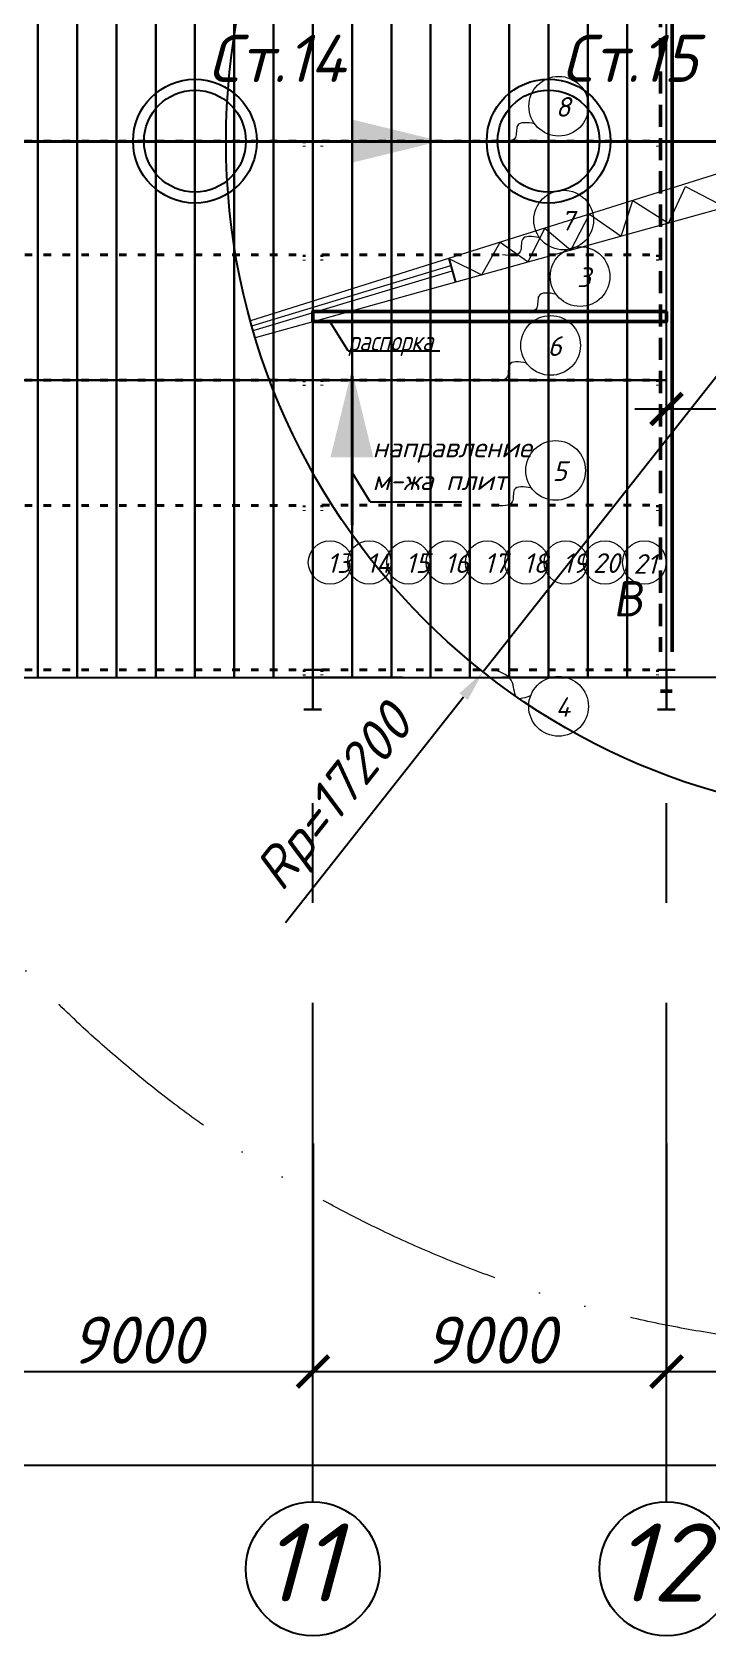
# Model space of a CAD drawing. Header units: millimetres. Extents: x -345369 to 252202, y 74562 to 424723.
# Drawn here: x -32579 to -28278, y 310160 to 320361 of the extents above; entities that cross this region are included whole.
import ezdxf

# ---------------------------------------------------------------- set-up
doc = ezdxf.new("R2010")
doc.units = ezdxf.units.MM
for name, pattern in [('_U_0428_U_0442_U_0440_U_01', [211.666721, 141.111135, -70.555586]), ('ACAD_ISO03W100', [30, 12, -18]), ('ACAD_ISO12W100', [21, 12, -3, 0, -3, 0, -3]), ('CENTER', [50.8, 31.75, -6.35, 6.35, -6.35]), ('DASHDOT', [1, 0.5, -0.25, 0, -0.25])]:
    doc.linetypes.add(name, pattern=pattern)
for name, color, linetype, lineweight in [('S Asys', 1, 'DASHDOT', 13), ('оси', 10, 'Continuous', 20), ('Размер', 7, 'Continuous', 15), ('тонкая0.09', 7, 'Continuous', 9)]:
    doc.layers.add(name, color=color, linetype=linetype, lineweight=lineweight)
doc.styles.get("Standard").update_dxf_attribs({"font": 'isocpeur.TTF', "oblique": 15})
doc.styles.add('вано размеры', font='isocpeui.ttf', dxfattribs={"height": 250})
doc.styles.add('стиль дубко', font='isocpeur.TTF')
doc.styles.add('Т-250-наклон', font='isocpeur.TTF', dxfattribs={"width": 0.8, "oblique": 15})
doc.dimstyles.new('ARCH2', dxfattribs={"dimtxt": 300, "dimasz": 200, "dimexe": 0, "dimexo": 0, "dimgap": 50, "dimtad": 1, "dimdec": 0, "dimlfac": 4, "dimzin": 13, "dimdsep": 46, "dimtxsty": 'Standard', "dimblk": 'ARCHTICK', "dimcen": 250, "dimdle": 1, "dimse1": 1, "dimclrt": 256, "dimadec": 0, "dimazin": 0, "dimtfac": 1, "dimtdec": 0, "dimtmove": 1, "dimatfit": 3, "dimldrblk": 'ARCHTICK', "dimfxl": 1, "dimtfill": 1, "dimtzin": 13, "dimarcsym": 0})
doc.dimstyles.new('ss400', dxfattribs={"dimtxt": 250, "dimasz": 200, "dimexe": 200, "dimexo": 200, "dimgap": 62.5, "dimtad": 1, "dimdec": 0, "dimlfac": 4, "dimrnd": 10, "dimdsep": 46, "dimtxsty": 'Standard', "dimblk": 'ARCHTICK', "dimcen": 250, "dimdle": 200, "dimadec": 0, "dimazin": 0, "dimtfac": 1, "dimtdec": 0, "dimtmove": 1, "dimatfit": 3, "dimfxl": 1, "dimarcsym": 0})

# ---------------------------------------------------------------- blocks, each defined once
blk = doc.blocks.new('Kolona')
at = {"linetype": 'Continuous', "lineweight": 30, "ltscale": 2}
for p, q in [((-150, 335), (150, 335)), ((0, 335), (0, -335)), ((-150, -335), (150, -335))]:
    blk.add_line(p, q, dxfattribs=at)
blk = doc.blocks.new('_ArchTick')
at = {"color": 0, "linetype": 'ByBlock', "const_width": 0.15}
blk.add_lwpolyline([(-0.5, -0.5), (0.5, 0.5)], dxfattribs=at)
blk = doc.blocks.new('*D505')
at = {"color": 0, "lineweight": -2, "transparency": 16777216}
for p, q in [((-30791, 313293), (-30791, 311842)), ((-33042, 311842), (-30790, 311842))]:
    blk.add_line(p, q, dxfattribs=at)
at = {"layer": 'Defpoints', "color": 0, "transparency": 16777216}
for p in [(-30791, 313293), (-33041, 313143), (-30791, 311842)]:
    blk.add_point(p, dxfattribs=at)
at = {"color": 0, "lineweight": -2, "transparency": 16777216, "xscale": 200, "yscale": 200, "zscale": 200, "rotation": 180}
blk.add_blockref('_ArchTick', (-33041, 311842), dxfattribs=at)
at = {"color": 0, "lineweight": -2, "transparency": 16777216, "xscale": 200, "yscale": 200, "zscale": 200}
blk.add_blockref('_ArchTick', (-30791, 311842), dxfattribs=at)
at = {"lineweight": 25, "transparency": 16777216, "insert": (-31916, 312042), "char_height": 300, "attachment_point": 5, "bg_fill": 3, "box_fill_scale": 1.1, "bg_fill_color": 256, "bg_fill_true_color": 13158600, "bg_fill_transparency": 0}
blk.add_mtext('9000', dxfattribs=at)
blk = doc.blocks.new('*D506')
at = {"color": 0, "lineweight": -2, "transparency": 16777216}
for p, q in [((-28541, 313293), (-28541, 311842)), ((-30792, 311842), (-28540, 311842))]:
    blk.add_line(p, q, dxfattribs=at)
at = {"layer": 'Defpoints', "color": 0, "transparency": 16777216}
for p in [(-30791, 313293), (-28541, 313293), (-28541, 311842)]:
    blk.add_point(p, dxfattribs=at)
at = {"color": 0, "lineweight": -2, "transparency": 16777216, "xscale": 200, "yscale": 200, "zscale": 200, "rotation": 180}
blk.add_blockref('_ArchTick', (-30791, 311842), dxfattribs=at)
at = {"color": 0, "lineweight": -2, "transparency": 16777216, "xscale": 200, "yscale": 200, "zscale": 200}
blk.add_blockref('_ArchTick', (-28541, 311842), dxfattribs=at)
at = {"lineweight": 25, "transparency": 16777216, "insert": (-29666, 312042), "char_height": 300, "attachment_point": 5, "bg_fill": 3, "box_fill_scale": 1.1, "bg_fill_color": 256, "bg_fill_true_color": 13158600, "bg_fill_transparency": 0}
blk.add_mtext('9000', dxfattribs=at)
blk = doc.blocks.new('*D507')
at = {"color": 0, "lineweight": -2, "transparency": 16777216}
for p, q in [((-26291, 313293), (-26291, 311842)), ((-28542, 311842), (-26290, 311842))]:
    blk.add_line(p, q, dxfattribs=at)
at = {"layer": 'Defpoints', "color": 0, "transparency": 16777216}
for p in [(-28541, 313293), (-26291, 313293), (-26291, 311842)]:
    blk.add_point(p, dxfattribs=at)
at = {"color": 0, "lineweight": -2, "transparency": 16777216, "xscale": 200, "yscale": 200, "zscale": 200, "rotation": 180}
blk.add_blockref('_ArchTick', (-28541, 311842), dxfattribs=at)
at = {"color": 0, "lineweight": -2, "transparency": 16777216, "xscale": 200, "yscale": 200, "zscale": 200}
blk.add_blockref('_ArchTick', (-26291, 311842), dxfattribs=at)
at = {"lineweight": 25, "transparency": 16777216, "insert": (-27416, 312042), "char_height": 300, "attachment_point": 5, "bg_fill": 3, "box_fill_scale": 1.1, "bg_fill_color": 256, "bg_fill_true_color": 13158600, "bg_fill_transparency": 0}
blk.add_mtext('9000', dxfattribs=at)
blk = doc.blocks.new('*D509')
at = {"color": 0, "lineweight": -2, "transparency": 16777216}
for p, q in [((-24041, 311346), (-24041, 311247)), ((-53299, 311247), (-24040, 311247))]:
    blk.add_line(p, q, dxfattribs=at)
at = {"layer": 'Defpoints', "color": 0, "transparency": 16777216}
for p in [(-53298, 311841), (-24041, 311346), (-24041, 311247)]:
    blk.add_point(p, dxfattribs=at)
at = {"color": 0, "lineweight": -2, "transparency": 16777216, "xscale": 200, "yscale": 200, "zscale": 200, "rotation": 180}
blk.add_blockref('_ArchTick', (-53298, 311247), dxfattribs=at)
at = {"color": 0, "lineweight": -2, "transparency": 16777216, "xscale": 200, "yscale": 200, "zscale": 200}
blk.add_blockref('_ArchTick', (-24041, 311247), dxfattribs=at)
at = {"lineweight": 25, "transparency": 16777216, "insert": (-38669, 311447), "char_height": 300, "attachment_point": 5, "bg_fill": 3, "box_fill_scale": 1.1, "bg_fill_color": 256, "bg_fill_true_color": 13158600, "bg_fill_transparency": 0}
blk.add_mtext('11700', dxfattribs=at)
blk = doc.blocks.new('прогон')
at = {"linetype": 'ACAD_ISO03W100', "lineweight": 40, "ltscale": 4}
blk.add_line((1277472, -5275), (1279609, -5275), dxfattribs=at)
at = {"linetype": 'ACAD_ISO03W100', "lineweight": 40}
for p, q in [((1277472, -5275), (1277472, -5310)), ((1279609, -5275), (1279609, -5310))]:
    blk.add_line(p, q, dxfattribs=at)
blk = doc.blocks.new('*D524')
at = {"color": 0, "lineweight": -2, "transparency": 16777216}
for p, q in [((-27043, 319666), (-29709, 316291)), ((-30967, 314697), (-29833, 316134))]:
    blk.add_line(p, q, dxfattribs=at)
at = {"color": 0, "transparency": 16777216}
blk.add_solid([(-29859, 316155), (-29806, 316113), (-29709, 316291)], dxfattribs=at)
at = {"layer": 'Defpoints', "color": 0, "transparency": 16777216}
for p in [(-27043, 319666, -17), (-29709, 316291, -17)]:
    blk.add_point(p, dxfattribs=at)
at = {"color": 0, "lineweight": 25, "transparency": 16777216, "insert": (-30638, 315476), "char_height": 250, "attachment_point": 5, "rotation": 51.7004}
blk.add_mtext('Rр=17200', dxfattribs=at)
blk = doc.blocks.new('*D526')
at = {"color": 0, "lineweight": -2, "transparency": 16777216}
for p, q in [((-27043, 319073), (-27043, 317764)), ((-28542, 316135), (-28542, 318164)), ((-28742, 317964), (-26843, 317964))]:
    blk.add_line(p, q, dxfattribs=at)
at = {"layer": 'Defpoints', "color": 0, "transparency": 16777216}
for p in [(-27043, 319273), (-27043, 317964), (-28542, 315935)]:
    blk.add_point(p, dxfattribs=at)
at = {"color": 0, "lineweight": -2, "transparency": 16777216, "xscale": 200, "yscale": 200, "zscale": 200, "rotation": 180}
blk.add_blockref('_ArchTick', (-28542, 317964), dxfattribs=at)
at = {"color": 0, "lineweight": -2, "transparency": 16777216, "xscale": 200, "yscale": 200, "zscale": 200}
blk.add_blockref('_ArchTick', (-27043, 317964), dxfattribs=at)
at = {"color": 0, "lineweight": 25, "transparency": 16777216, "insert": (-27653, 318152), "char_height": 250, "attachment_point": 5}
blk.add_mtext('6000', dxfattribs=at)

msp = doc.modelspace()

# ---------------------------------------------------------------- hatches: boundary and pattern name
at = {"lineweight": 25}
for points in [[(-29980.654982, 319667.521747), (-30536.930392, 319803.549126), (-30536.930392, 319531.494367)], [(-30543.618898, 318212.97176), (-30679.646278, 317656.69635), (-30407.591518, 317656.69635)]]:
    msp.add_hatch(color=7, dxfattribs=at).paths.add_polyline_path(points)

# ---------------------------------------------------------------- linework, layer by layer
for p, q in [((-30792.386698, 316257.103475), (-30792.386698, 329049.215091)), ((-28542.386698, 316566.270178), (-28542.386698, 328945.924894)), ((-29927.080697, 318921.504983), (-29885.012569, 318770.049897)), ((-32542.126673, 318146.695633), (-32792.126673, 318146.695633)), ((-32542.126673, 316256.949811), (-32542.126673, 318146.695633)), ((-32292.126673, 318146.695633), (-32542.126673, 318146.695633)), ((-32542.126673, 318146.695633), (-32542.126673, 316256.949811)), ((-32292.126673, 316256.971767), (-32292.126673, 318146.695633)), ((-32042.126673, 318146.695633), (-32292.126673, 318146.695633)), ((-32292.126673, 318146.695633), (-32292.126673, 316256.971767)), ((-32042.126673, 316256.993722), (-32042.126673, 318146.695633)), ((-31792.126673, 318146.695633), (-32042.126673, 318146.695633)), ((-32042.126673, 318146.695633), (-32042.126673, 316256.993722)), ((-31792.126673, 316257.015677), (-31792.126673, 318146.695633)), ((-31542.126673, 318146.695633), (-31792.126673, 318146.695633)), ((-31792.126673, 318146.695633), (-31792.126673, 316257.015677)), ((-31542.126673, 316257.037632), (-31542.126673, 318146.695633)), ((-31292.126673, 318146.695633), (-31542.126673, 318146.695633)), ((-31542.126673, 318146.695633), (-31542.126673, 316257.037632)), ((-31292.126673, 316257.059588), (-31292.126673, 318146.695633)), ((-31042.126673, 318146.695633), (-31292.126673, 318146.695633)), ((-31292.126673, 318146.695633), (-31292.126673, 316257.059588)), ((-31042.126673, 316257.081543), (-31042.126673, 318146.695633)), ((-30792.126673, 318146.695633), (-31042.126673, 318146.695633)), ((-31042.126673, 318146.695633), (-31042.126673, 316257.081543)), ((-30542.386698, 318146.174473), (-30792.386698, 318146.174473)), ((-30792.386698, 318146.174473), (-30792.386698, 316257.103475)), ((-30792.126673, 316257.103498), (-30792.126673, 318146.695633)), ((-30542.386698, 316257.125431), (-30542.386698, 318146.174473)), ((-30292.386698, 318146.174473), (-30542.386698, 318146.174473)), ((-30542.386698, 318146.174473), (-30542.386698, 316257.125431)), ((-30292.386698, 316257.147386), (-30292.386698, 318146.174473)), ((-30042.386698, 318146.174473), (-30292.386698, 318146.174473)), ((-30292.386698, 318146.174473), (-30292.386698, 316257.147386)), ((-30042.386698, 316257.169341), (-30042.386698, 318146.174473)), ((-29792.386698, 318146.174473), (-30042.386698, 318146.174473)), ((-30042.386698, 318146.174473), (-30042.386698, 316257.169341)), ((-29792.386698, 316257.191296), (-29792.386698, 318146.174473)), ((-29542.386698, 318146.174473), (-29792.386698, 318146.174473)), ((-29792.386698, 318146.174473), (-29792.386698, 316257.191296)), ((-29542.386698, 316257.213252), (-29542.386698, 318146.174473)), ((-29292.386698, 318146.174473), (-29542.386698, 318146.174473)), ((-29542.386698, 318146.174473), (-29542.386698, 316257.213252)), ((-29292.386698, 316257.235207), (-29292.386698, 318146.174473)), ((-29042.386698, 318146.174473), (-29292.386698, 318146.174473)), ((-29292.386698, 318146.174473), (-29292.386698, 316257.235207)), ((-29042.386698, 316257.257162), (-29042.386698, 318146.174473)), ((-28792.386698, 318146.174473), (-29042.386698, 318146.174473)), ((-29042.386698, 318146.174473), (-29042.386698, 316257.257162)), ((-28792.386698, 316257.279117), (-28792.386698, 318146.174473)), ((-28542.386698, 318146.174473), (-28792.386698, 318146.174473)), ((-28792.386698, 318146.174473), (-28792.386698, 316257.279117)), ((-28542.386698, 316553.674522), (-28542.386698, 318146.174473)), ((-44292.386698, 316255.917891), (-28542.386698, 316255.917891)), ((-30792.386698, 316112.42539), (-30792.386698, 316224.107532)), ((-28542.386698, 316112.42539), (-28542.386698, 316224.107532))]:
    msp.add_line(p, q, dxfattribs=at)
at = {"linetype": '_U_0428_U_0442_U_0440_U_01', "lineweight": 50}
msp.add_line((-28579.886698, 322650.417815), (-28579.886698, 316418.266461), dxfattribs=at)
at = {"lineweight": 50}
for p, q in [((-28504.886698, 322650.417815), (-28504.886698, 316418.266461)), ((-28504.886698, 316168.266461), (-28579.886698, 316168.266461))]:
    msp.add_line(p, q, dxfattribs=at)
at = {"linetype": 'Continuous', "lineweight": 13}
for p, q in [((-27252.31817, 319763.682115), (-31189.503032, 318524.018024)), ((-27200.606853, 319515.669792), (-31158.335508, 318416.372019)), ((-31180.82003, 318492.952686), (-29914.418199, 318875.917033)), ((-29927.080697, 318921.504983), (-29717.308564, 318816.631322)), ((-31172.2847, 318463.258295), (-29904.938931, 318841.789454))]:
    msp.add_line(p, q, dxfattribs=at)
at = {"lineweight": 40}
for p, q in [((-40541.442409, 319666.627237), (-22545.251883, 319664.902857)), ((-30542.418422, 317227.772516), (-30542.32768, 318174.778491))]:
    msp.add_line(p, q, dxfattribs=at)
at = {"linetype": 'Continuous', "lineweight": 9}
for p, q in [((-28529.508812, 319146.554299), (-28421.356514, 319378.738514)), ((-28421.356514, 319378.738514), (-28168.937629, 319246.706465)), ((-28829.9084, 319063.115381), (-28756.548839, 319290.059257)), ((-28756.548839, 319290.059257), (-28529.508812, 319146.554299)), ((-29149.574794, 318974.324919), (-29031.658472, 319203.438094)), ((-29031.658472, 319203.438094), (-28829.9084, 319063.115381)), ((-29421.595931, 318898.768393), (-29315.668299, 319114.014611)), ((-29315.668299, 319114.014611), (-29149.574794, 318974.324919)), ((-29717.308564, 318816.631322), (-29599.678581, 319024.590985)), ((-29599.678581, 319024.590985), (-29421.595931, 318898.768393))]:
    msp.add_line(p, q, dxfattribs=at)
at = {"lineweight": 25}
for points in [[(-32542.126673, 319666.960146), (-32542.126673, 321158.949561), (-32792.126673, 321158.949561), (-32792.126673, 319666.960146)], [(-32292.126673, 319666.960146), (-32292.126673, 321158.949561), (-32542.126673, 321158.949561), (-32542.126673, 319666.960146)], [(-32042.126673, 319666.960146), (-32042.126673, 321158.949561), (-32292.126673, 321158.949561), (-32292.126673, 319666.960146)], [(-31792.126673, 319666.960146), (-31792.126673, 321158.949561), (-32042.126673, 321158.949561), (-32042.126673, 319666.960146)], [(-31542.126673, 319666.960146), (-31542.126673, 321158.949561), (-31792.126673, 321158.949561), (-31792.126673, 319666.960146)], [(-31292.126673, 319666.960146), (-31292.126673, 321158.949561), (-31542.126673, 321158.949561), (-31542.126673, 319666.960146)], [(-31042.126673, 319666.960146), (-31042.126673, 321158.949561), (-31292.126673, 321158.949561), (-31292.126673, 319666.960146)], [(-30792.126673, 319666.960146), (-30792.126673, 321158.949561), (-31042.126673, 321158.949561), (-31042.126673, 319666.960146)], [(-30542.386698, 319666.438986), (-30542.386698, 321158.4284), (-30792.386698, 321158.4284), (-30792.386698, 319666.438986)], [(-30292.386698, 319666.438986), (-30292.386698, 321158.4284), (-30542.386698, 321158.4284), (-30542.386698, 319666.438986)], [(-30042.386698, 319666.438986), (-30042.386698, 321158.4284), (-30292.386698, 321158.4284), (-30292.386698, 319666.438986)], [(-29792.386698, 319666.438986), (-29792.386698, 321158.4284), (-30042.386698, 321158.4284), (-30042.386698, 319666.438986)], [(-29542.386698, 319666.438986), (-29542.386698, 321158.4284), (-29792.386698, 321158.4284), (-29792.386698, 319666.438986)], [(-29292.386698, 319666.438986), (-29292.386698, 321158.4284), (-29542.386698, 321158.4284), (-29542.386698, 319666.438986)], [(-29042.386698, 319666.438986), (-29042.386698, 321158.4284), (-29292.386698, 321158.4284), (-29292.386698, 319666.438986)], [(-28792.386698, 319666.438986), (-28792.386698, 321158.4284), (-29042.386698, 321158.4284), (-29042.386698, 319666.438986)], [(-28542.386698, 319666.438986), (-28542.386698, 321158.4284), (-28792.386698, 321158.4284), (-28792.386698, 319666.438986)], [(-32542.126673, 318146.695633), (-32542.126673, 319666.960146), (-32792.126673, 319666.960146), (-32792.126673, 318146.695633)], [(-32292.126673, 318146.695633), (-32292.126673, 319666.960146), (-32542.126673, 319666.960146), (-32542.126673, 318146.695633)], [(-32042.126673, 318146.695633), (-32042.126673, 319666.960146), (-32292.126673, 319666.960146), (-32292.126673, 318146.695633)], [(-31792.126673, 318146.695633), (-31792.126673, 319666.960146), (-32042.126673, 319666.960146), (-32042.126673, 318146.695633)], [(-31542.126673, 318146.695633), (-31542.126673, 319666.960146), (-31792.126673, 319666.960146), (-31792.126673, 318146.695633)], [(-31292.126673, 318146.695633), (-31292.126673, 319666.960146), (-31542.126673, 319666.960146), (-31542.126673, 318146.695633)], [(-31042.126673, 318146.695633), (-31042.126673, 319666.960146), (-31292.126673, 319666.960146), (-31292.126673, 318146.695633)], [(-30792.126673, 318146.695633), (-30792.126673, 319666.960146), (-31042.126673, 319666.960146), (-31042.126673, 318146.695633)], [(-30542.386698, 318146.174473), (-30542.386698, 319666.438986), (-30792.386698, 319666.438986), (-30792.386698, 318146.174473)], [(-30292.386698, 318146.174473), (-30292.386698, 319666.438986), (-30542.386698, 319666.438986), (-30542.386698, 318146.174473)], [(-30042.386698, 318146.174473), (-30042.386698, 319666.438986), (-30292.386698, 319666.438986), (-30292.386698, 318146.174473)], [(-29792.386698, 318146.174473), (-29792.386698, 319666.438986), (-30042.386698, 319666.438986), (-30042.386698, 318146.174473)], [(-29542.386698, 318146.174473), (-29542.386698, 319666.438986), (-29792.386698, 319666.438986), (-29792.386698, 318146.174473)], [(-29292.386698, 318146.174473), (-29292.386698, 319666.438986), (-29542.386698, 319666.438986), (-29542.386698, 318146.174473)], [(-29042.386698, 318146.174473), (-29042.386698, 319666.438986), (-29292.386698, 319666.438986), (-29292.386698, 318146.174473)], [(-28792.386698, 318146.174473), (-28792.386698, 319666.438986), (-29042.386698, 319666.438986), (-29042.386698, 318146.174473)], [(-28542.386698, 318146.174473), (-28542.386698, 319666.438986), (-28792.386698, 319666.438986), (-28792.386698, 318146.174473)]]:
    msp.add_lwpolyline(points, close=True, dxfattribs=at)
msp.add_circle((-27042.83284, 319666.298248, -16.739657), 4301.125177, dxfattribs=at)
at = {"color": 7}
for centre, radius in [((-31542.126673, 319667.065866), 393.842894), ((-31542.126673, 319667.065866), 324.153596), ((-29291.772875, 319667.464722), 393.842894), ((-29291.772875, 319667.464722), 324.153596)]:
    msp.add_circle(centre, radius, dxfattribs=at)
at = {"color": 0, "linetype": 'ByBlock', "lineweight": 25}
for centre in [(-30791.612864, 310586.363091), (-28541.442409, 310586.362976)]:
    msp.add_circle(centre, 426, dxfattribs=at)
at = {"layer": 'S Asys', "color": 0, "linetype": 'CENTER', "lineweight": 25, "ltscale": 100, "extrusion": (1, 3.44505e-16, 1.83691e-16)}
for p, q in [((-30791.249692, 311012.362936), (-30792.386698, 329049.215091)), ((-28542.037479, 311012.36256), (-28542.386698, 329049.215091))]:
    msp.add_line(p, q, dxfattribs=at)
at = {"layer": 'S Asys', "color": 0, "linetype": 'CENTER', "lineweight": 25, "ltscale": 100}
msp.add_line((-54984.049983, 316254.978939), (-24042.386698, 316257.696267), dxfattribs=at)
at = {"layer": 'Размер', "ltscale": 0.05}
for centre, radius in [((-29227.415283, 319889.289631), 190.01302), ((-29196.095653, 319165.274169), 190.01302), ((-29091.468946, 318805.725034), 190.01302), ((-29278.875511, 318367.999382), 190.01302), ((-29247.264442, 317572.774218), 190.01302), ((-30682.571876, 316987.851525), 138.220886), ((-30432.571876, 316987.851525), 138.220886), ((-30182.571876, 316987.851525), 138.220886), ((-29932.571876, 316987.851525), 138.220886), ((-29682.571876, 316987.851525), 138.220886), ((-29432.571876, 316987.851525), 138.220886), ((-29182.571876, 316987.851525), 138.220886), ((-28932.571876, 316987.851525), 138.220886), ((-28682.571876, 316987.851525), 138.220886), ((-29228.355483, 316072.535435), 190.01302)]:
    msp.add_circle(centre, radius, dxfattribs=at)
for points in [[(-29381.42734, 319778.000665), (-29490.011995, 319765.528538), (-29502.973758, 319689.668104), (-29615.926471, 319667.464722)], [(-29350.10771, 319053.985203), (-29458.692365, 319041.513076), (-29471.654128, 318965.652641), (-29584.606841, 318943.449259)], [(-29245.481003, 318694.436068), (-29354.065659, 318681.963941), (-29367.027421, 318606.103506), (-29479.980134, 318583.900125)], [(-29432.887568, 318256.710416), (-29541.472223, 318244.238289), (-29554.433986, 318168.377855), (-29667.386698, 318146.174473)], [(-29401.276498, 317461.485252), (-29509.861154, 317449.013125), (-29522.822917, 317373.15269), (-29635.775629, 317350.949308)], [(-29405.580566, 316141.064389), (-29492.004513, 316125.603459), (-29522.064027, 316222.624778), (-29639.990035, 316304.699333)]]:
    msp.add_spline(points, degree=3, dxfattribs=at)
at = {"layer": 'тонкая0.09', "lineweight": 25}
for p, q in [((-30567.575445, 318333.642041), (-30682.92671, 318520.013287)), ((-30567.575445, 318333.642041), (-29983.77183, 318333.642041)), ((-30427.035433, 317372.476296), (-30542.386698, 317558.847543)), ((-30427.035433, 317372.476296), (-29843.231818, 317372.476296))]:
    msp.add_line(p, q, dxfattribs=at)
at = {"layer": 'тонкая0.09', "lineweight": 50}
msp.add_lwpolyline([(-28542.385778, 318583.900125), (-28542.385778, 318520.013287), (-30791.589889, 318520.013287), (-30791.589889, 318583.900125)], close=True, dxfattribs=at)

# ---------------------------------------------------------------- block references
at = {"lineweight": 25}
for p in [(-1310457.118621, 324942.230653), (-1308206.790483, 324942.686533), (-1310457.118621, 324218.216115), (-1308206.790483, 324218.671996), (-1310457.118621, 323421.96614), (-1308206.790483, 323422.42202), (-1310457.118621, 322625.716164), (-1308206.790483, 322626.172045), (-1310457.118621, 321579.466189), (-1308206.790483, 321579.922069)]:
    msp.add_blockref('прогон', p, dxfattribs=at)
at = {"lineweight": 25, "xscale": -0.375, "yscale": 0.375, "zscale": 0.375, "rotation": 180}
for p in [(-30792.386698, 316178.049522), (-28542.386698, 316178.049522)]:
    msp.add_blockref('Kolona', p, dxfattribs=at)

# ---------------------------------------------------------------- texts
at = {"style": 'Т-250-наклон', "oblique": 15, "width": 0.8}
msp.add_text('распорка', height=125, dxfattribs=at).set_placement((-30567.575445, 318333.642041))
at = {"color": 0, "linetype": 'ByBlock', "lineweight": 25, "oblique": 15}
for s, p in [('11', (-31120.635049, 310378.836573)), ('12', (-28882.198233, 310378.836457))]:
    msp.add_text(s, height=497, dxfattribs=at).set_placement(p)
at = {"color": 7, "lineweight": 25, "attachment_point": 1, "style": 'вано размеры'}
for s, insert, char_height, width in [('Ст.14', (-31460.833663, 320343.562357), 300, 4550.24356133), ('Ст.15', (-29210.479865, 320343.961213), 300, 4550.24356133), ('8', (-29246.992228, 319947.408724), 125, 242.04718476), ('7', (-29215.672598, 319223.393261), 125, 242.04718476), ('3', (-29111.045891, 318863.844126), 125, 242.04718476), ('6', (-29298.452455, 318426.118474), 125, 242.04718476), ('5', (-29266.841386, 317630.89331), 125, 242.04718476), ('13', (-30702.148821, 317045.970617), 125, 242.04718476), ('14', (-30452.148821, 317045.970617), 125, 242.04718476), ('15', (-30202.148821, 317045.970617), 125, 242.04718476), ('16', (-29952.148821, 317045.970617), 125, 242.04718476), ('17', (-29702.148821, 317045.970617), 125, 242.04718476), ('18', (-29452.148821, 317045.970617), 125, 242.04718476), ('19', (-29202.148821, 317045.970617), 125, 242.04718476), ('20', (-29010.175593, 317046.244294), 125, 242.04718476), ('21', (-28752.074036, 317040.57967), 125, 242.04718476), ('4', (-29247.932427, 316130.654527), 125, 242.04718476)]:
    msp.add_mtext(s, dxfattribs=dict(at, insert=insert, char_height=char_height, width=width))
at = {"lineweight": 25, "insert": (-30411.962601, 317781.02457), "char_height": 125, "width": 1045.79333151, "attachment_point": 1}
msp.add_mtext('направление\\Pм-жа плит', dxfattribs=at)
at = {"layer": 'оси', "color": 7, "linetype": 'ByBlock', "ltscale": 0.005, "style": 'стиль дубко', "oblique": 10}
msp.add_text('В ', height=225, dxfattribs=at).set_placement((-28881.158306, 316644.289396))

# ---------------------------------------------------------------- dimensions: what is measured, and where the dimension line sits
at = {"lineweight": 25}
dim = msp.add_radius_dim(center=(-27042.83284, 319666.298248, -16.739657), mpoint=(-29708.555655, 316290.857586, -16.739657), text='Rр=17200', dimstyle='ss400', override={"dimsah": 1}, dxfattribs=at)
dim.commit()
dim.dimension.update_dxf_attribs({"geometry": '*D524', "text_midpoint": (-30638.424251, 315476.458168)})
dim = msp.add_linear_dim(base=(-27042.83284, 317964.22591), p1=(-28542.13278, 315934.545265), p2=(-27042.83284, 319272.767854), text='6000', dimstyle='ss400', dxfattribs=at)
dim.commit()
dim.dimension.update_dxf_attribs({"geometry": '*D526', "text_midpoint": (-27653.440341, 317964.22591), "dimtype": 160})

# ---------------------------------------------------------------- next in the draw order: dimensions: what is measured, and where the dimension line sits
dim = msp.add_linear_dim(base=(-30791.442409, 311842.403567), p1=(-33041.442409, 313143.392332), p2=(-30791.442409, 313293.392017), dimstyle='ARCH2', dxfattribs=at)
dim.commit()
dim.dimension.update_dxf_attribs({"geometry": '*D505', "text_midpoint": (-31916.442409, 312042.403567)})

# ---------------------------------------------------------------- next in the draw order: dimensions: what is measured, and where the dimension line sits
dim = msp.add_linear_dim(base=(-28541.442409, 311842.403567), p1=(-30791.442409, 313293.392017), p2=(-28541.442409, 313293.392017), dimstyle='ARCH2', dxfattribs=at)
dim.commit()
dim.dimension.update_dxf_attribs({"geometry": '*D506', "text_midpoint": (-29666.442409, 312042.403567)})

# ---------------------------------------------------------------- next in the draw order: dimensions: what is measured, and where the dimension line sits
dim = msp.add_linear_dim(base=(-26291.442409, 311842.403567), p1=(-28541.442409, 313293.392017), p2=(-26291.442409, 313293.392017), dimstyle='ARCH2', dxfattribs=at)
dim.commit()
dim.dimension.update_dxf_attribs({"geometry": '*D507', "text_midpoint": (-27416.442409, 312042.403567)})

# ---------------------------------------------------------------- next in the draw order: linework, layer by layer
at = {"layer": 'Размер', "linetype": 'ACAD_ISO12W100', "ltscale": 100}
msp.add_circle((-27042.83284, 319666.298248, -16.739657), 7676.125177, dxfattribs=at)

# ---------------------------------------------------------------- next in the draw order: dimensions: what is measured, and where the dimension line sits
at = {"lineweight": 25}
dim = msp.add_linear_dim(base=(-24041.442409, 311247.110344), p1=(-53297.51884, 311841.327135), p2=(-24041.442409, 311346.13868), text='11700', dimstyle='ARCH2', dxfattribs=at)
dim.commit()
dim.dimension.update_dxf_attribs({"geometry": '*D509', "text_midpoint": (-38669.480625, 311447.110344)})

doc.saveas('drawing.dxf')
